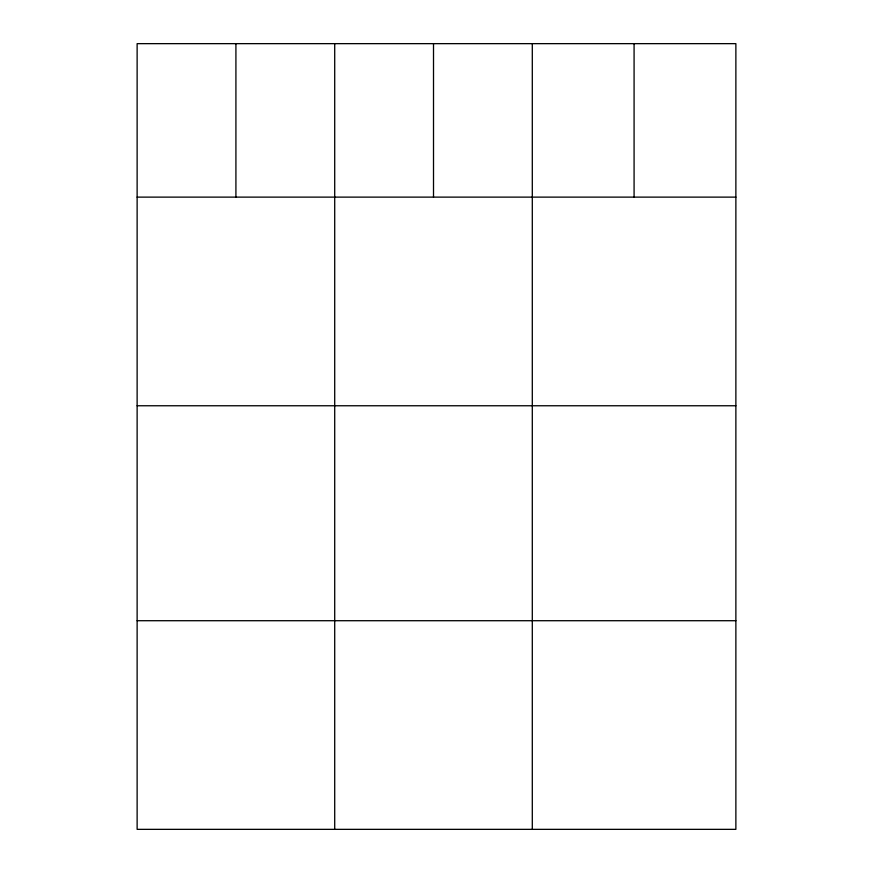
<?xml version="1.0" encoding="UTF-8"?>
<svg xmlns="http://www.w3.org/2000/svg" width="873" height="873" viewBox="0 0 873 873"><rect width="100%" height="100%" fill="white"/><g stroke="black" fill="none" stroke-linecap="round" stroke-linejoin="round"><path stroke-width="1.31" d="M735.874 197.123L735.874 829.35L137.126 829.35L137.126 43.65L735.874 43.65L735.874 197.123L137.126 197.123M137.126 405.759L735.874 405.759M137.126 620.714L735.874 620.714M634.082 43.65L634.082 197.123M532.301 43.65L532.301 829.35M433.51 43.65L433.51 197.123M334.708 43.65L334.708 829.35M235.917 43.65L235.917 197.123"/></g></svg>
